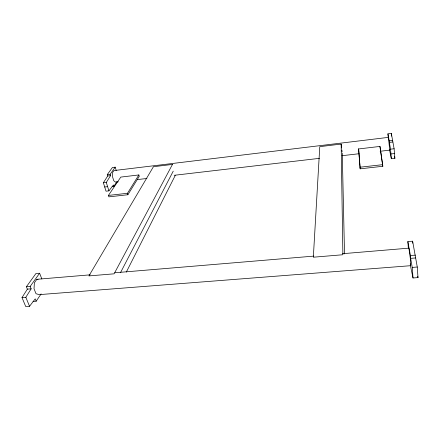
<?xml version="1.0" encoding="UTF-8"?>
<svg xmlns="http://www.w3.org/2000/svg" width="440" height="440" viewBox="0 0 440 440"><rect width="100%" height="100%" fill="white"/><g stroke="black" fill="none" stroke-linecap="round" stroke-linejoin="round"><path stroke-width="0.66" d="M90.178 274.835L36.834 279.301L34.375 282.766L34.029 288.767L36.014 293.706L39.127 294.641L410.591 265.7L410.35 258.561L408.887 248.149L342.546 253.704M126.319 272.096L175.269 175.412M120.461 272.74L173.239 171.155M127.886 194.739L139.249 176.336L138.853 174.95L120.791 177.089L108.438 195.426L108.889 196.856L127.886 194.739L127.457 193.292L138.853 174.95M33.055 301.461L36.168 301.224L35.217 298.875L29.541 306.284L25.735 306.565L22 297.583L25.828 297.286L31.152 288.838L30.178 286.435L39.595 273.229L41.817 278.911M115.225 167.162L112.409 167.508L107.272 174.625L107.696 175.984L103.373 182.76L106.013 191.186L108.922 190.856L106.293 182.419L110.567 175.643L110.149 174.284L115.225 167.162L116.215 170.445M22 297.583L27.379 289.141L31.152 288.838M36.168 301.224L41.107 293.92M112.118 186.505L113.828 186.307L117.255 181.242M27.379 289.141L26.4 286.743L35.921 273.548L39.595 273.229M108.922 190.856L113.421 184.976L113.828 186.307M388.212 137.187L387.932 133.854L391.341 133.436L394.114 148.753L394.884 158.318L391.336 158.719L389.527 149.82M341.154 144.073L319.776 146.652L313.335 257.207L342.887 254.744L341.154 144.073L341.632 148.032M107.272 174.625L110.149 174.284M387.932 133.854L389.224 140.855L392.722 140.437M107.696 175.984L110.567 175.643M389.224 140.855L389.356 142.395L392.849 141.977M358.627 148.951L379.957 146.427L382.827 166.287L360.173 168.812L358.627 148.951L360.173 168.812M103.373 182.76L106.293 182.419M389.356 142.395L390.544 149.171L394.114 148.753M118.272 181.819L115.544 182.138L113.74 180.708L112.514 176.693L112.613 172.475L113.966 170.566L388.449 137.363L389.708 150.145L380.16 151.261M137.368 179.591L146.916 178.475M174.196 175.296L319.462 158.345M341.968 155.716L359.018 153.731M104.704 186.984L107.613 186.648M390.94 153.956L394.499 153.544M108.438 195.426L127.457 193.292M359.997 167.211L382.685 164.67M408.364 248.364L407.853 241.593L412.627 241.186L417.274 267.025L418 277.607L413.006 277.976L410.306 265.04M114.802 272.773L313.819 256.113M26.4 286.743L30.178 286.435M407.853 241.593L410.432 255.536L415.382 255.134M410.432 255.536L410.641 258.352L415.575 257.956M410.641 258.352L412.236 267.416L417.274 267.025M36.834 279.301L38.066 279.725M25.828 297.286L29.541 306.284M394.488 156.393L394.884 158.318M417.731 276.298L418 277.607M410.256 263.824L410.591 265.7M382.827 166.287L379.957 146.427M341.875 150.013L342.111 151.976M342.27 153.285L344.526 253.919M390.544 149.171L391.336 158.719M391.341 133.436L391.556 136.103M412.236 267.416L413.006 277.976M412.627 241.186L412.77 243.221M388.459 137.989L388.476 139.238M172.464 164.423L114.109 273.818L88.908 275.919L153.434 166.716L172.464 164.423"/></g></svg>
